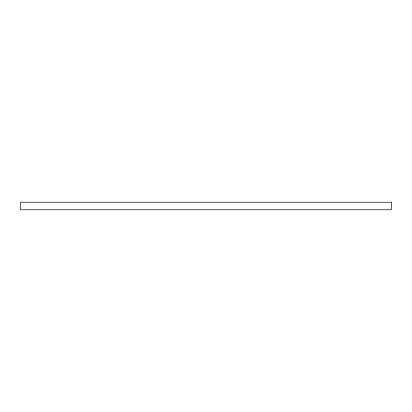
<?xml version="1.0" encoding="UTF-8"?>
<svg xmlns="http://www.w3.org/2000/svg" width="412" height="412" viewBox="0 0 412 412"><rect width="100%" height="100%" fill="white"/><g stroke="black" fill="none" stroke-linecap="round" stroke-linejoin="round"><path stroke-width="0.62" d="M391.4 202.22L20.6 202.22L20.6 209.78L391.4 209.78L391.4 202.22"/></g></svg>
